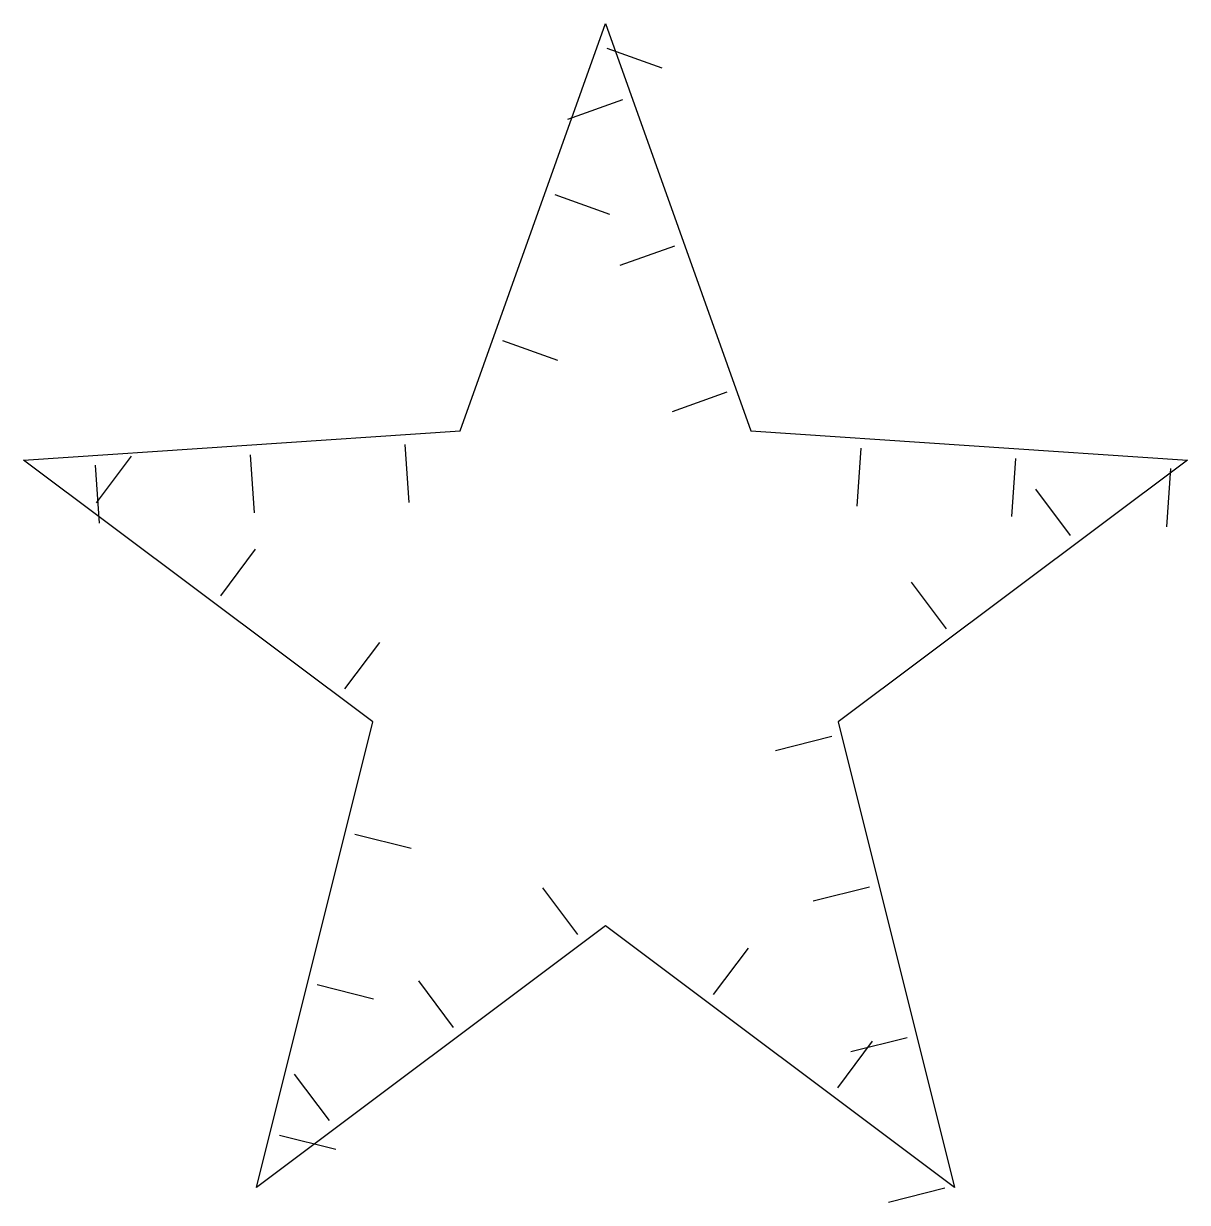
# Model space of a CAD drawing. Header units: millimetres. Extents: x 0 to 60, y -0.8 to 60.
import ezdxf

# ---------------------------------------------------------------- set-up
doc = ezdxf.new("R2010")
doc.units = ezdxf.units.MM
doc.layers.add('CUT', color=1, linetype='CONTINUOUS')
doc.layers.add('HALFCUT', color=6, linetype='CONTINUOUS')

msp = doc.modelspace()

# ---------------------------------------------------------------- linework, layer by layer
at = {"layer": 'CUT'}
for p, q in [((22.5, 39), (30, 60)), ((30, 60), (37.5, 39)), ((0, 37.5), (22.5, 39)), ((37.5, 39), (60, 37.5)), ((18, 24), (0, 37.5)), ((60, 37.5), (42, 24)), ((12, 0), (18, 24)), ((42, 24), (48, 0)), ((30, 13.5), (12, 0)), ((48, 0), (30, 13.5))]:
    msp.add_line(p, q, dxfattribs=at)
at = {"layer": 'HALFCUT'}
for p, q in [((30.076, 58.725), (32.901, 57.716)), ((30.874, 56.065), (28.049, 55.056)), ((27.385, 51.191), (30.21, 50.182)), ((33.565, 48.531), (30.74, 47.522)), ((24.694, 43.657), (27.519, 42.648)), ((36.256, 40.997), (33.431, 39.988)), ((19.663, 38.31), (19.863, 35.316)), ((3.761, 35.304), (5.561, 37.704)), ((11.681, 37.778), (11.881, 34.784)), ((43.155, 38.122), (42.955, 35.129)), ((3.699, 37.245), (3.898, 34.252)), ((51.137, 37.59), (50.938, 34.596)), ((59.12, 37.058), (58.92, 34.064)), ((53.979, 33.609), (52.179, 36.009)), ((10.161, 30.504), (11.961, 32.904)), ((47.579, 28.809), (45.779, 31.209)), ((16.561, 25.704), (18.361, 28.104)), ((41.673, 23.247), (38.762, 22.52)), ((17.072, 18.226), (19.982, 17.499)), ((28.57, 13.053), (26.77, 15.453)), ((43.613, 15.486), (40.703, 14.758)), ((35.57, 9.947), (37.37, 12.347)), ((15.132, 10.465), (18.042, 9.738)), ((22.17, 8.253), (20.37, 10.653)), ((41.97, 5.147), (43.77, 7.547)), ((45.553, 7.725), (42.643, 6.997)), ((15.77, 3.453), (13.97, 5.853)), ((13.191, 2.704), (16.102, 1.976)), ((47.494, -0.036), (44.583, -0.764))]:
    msp.add_line(p, q, dxfattribs=at)

doc.saveas('drawing.dxf')
